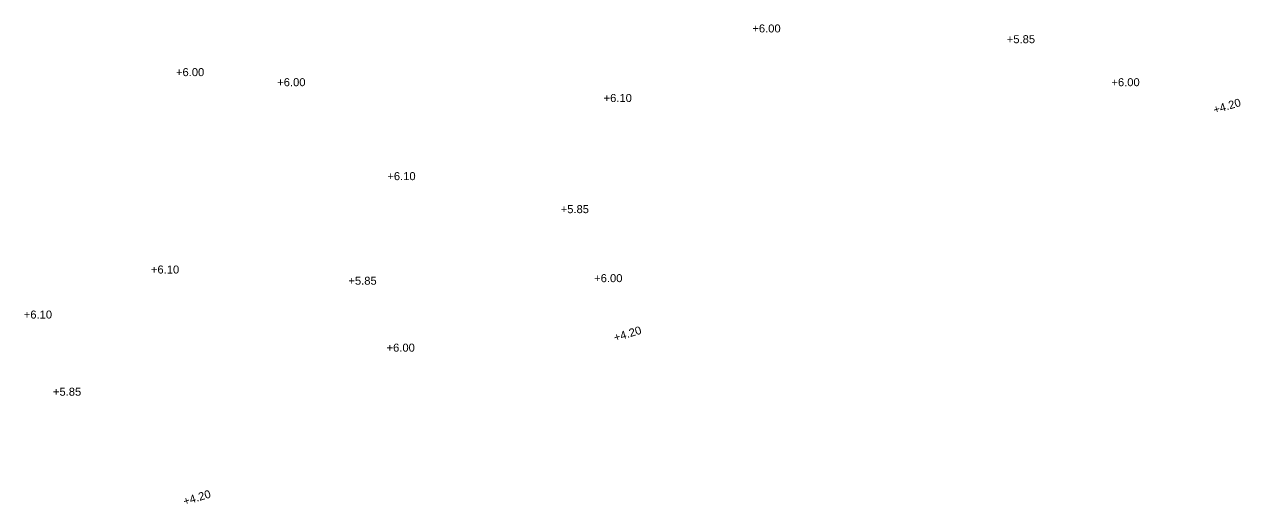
# Model space of a CAD drawing. Extents: x 833962 to 834524, y 817761 to 818199.
# Drawn here: x 834429.1 to 834524.2, y 817878.1 to 817915.6 of the extents above; entities that cross this region are included whole.
import ezdxf

# ---------------------------------------------------------------- set-up
doc = ezdxf.new("R2010")
doc.units = 0
doc.header["$LTSCALE"] = 1000
doc.header["$MEASUREMENT"] = 0
doc.layers.add('030-contour lines- numbers', color=2, linetype='Continuous', lineweight=9)
doc.styles.add('W8 TOPO wkcd', font='swissc.ttf', dxfattribs={"height": 1.1})

msp = doc.modelspace()

# ---------------------------------------------------------------- texts
at = {"layer": '030-contour lines- numbers', "ltscale": 0.2, "char_height": 0.625, "width": 1.29031, "attachment_point": 8, "style": 'W8 TOPO wkcd'}
for s, insert in [('{\\fArial|b0|i0|c0|p34;+6.00}', (834487.128, 817914.944)), ('{\\fArial|b0|i0|c0|p34;+5.85}', (834507.003, 817914.104)), ('{\\fArial|b0|i0|c0|p34;+6.00}', (834442.1, 817911.53)), ('{\\fArial|b0|i0|c0|p34;+6.00}', (834450.01, 817910.743)), ('{\\fArial|b0|i0|c0|p34;+6.00}', (834515.176, 817910.742)), ('{\\fArial|b0|i0|c0|p34;+6.10}', (834475.507, 817909.51)), ('{\\fArial|b0|i0|c0|p34;+6.10}', (834458.612, 817903.404)), ('{\\fArial|b0|i0|c0|p34;+5.85}', (834472.154, 817900.824)), ('{\\fArial|b0|i0|c0|p34;+6.10}', (834440.143, 817896.105)), ('{\\fArial|b0|i0|c0|p34;+5.85}', (834455.57, 817895.232)), ('{\\fArial|b0|i0|c0|p34;+6.00}', (834474.769, 817895.432)), ('{\\fArial|b0|i0|c0|p34;+6.10}', (834430.211, 817892.588)), ('{\\fArial|b0|i0|c0|p34;+6.00}', (834458.552, 817890.003)), ('{\\fArial|b0|i0|c0|p34;+5.85}', (834432.488, 817886.558))]:
    msp.add_mtext(s, dxfattribs=dict(at, insert=insert))
at = {"layer": '030-contour lines- numbers', "ltscale": 0.2, "char_height": 0.625, "width": 1.29031, "attachment_point": 8, "rotation": 16.88678, "style": 'W8 TOPO wkcd'}
for insert in [(834523.193, 817908.894), (834476.362, 817891.1), (834442.723, 817878.303)]:
    msp.add_mtext('{\\fArial|b0|i0|c0|p34;+4.20}', dxfattribs=dict(at, insert=insert))

doc.saveas('drawing.dxf')
